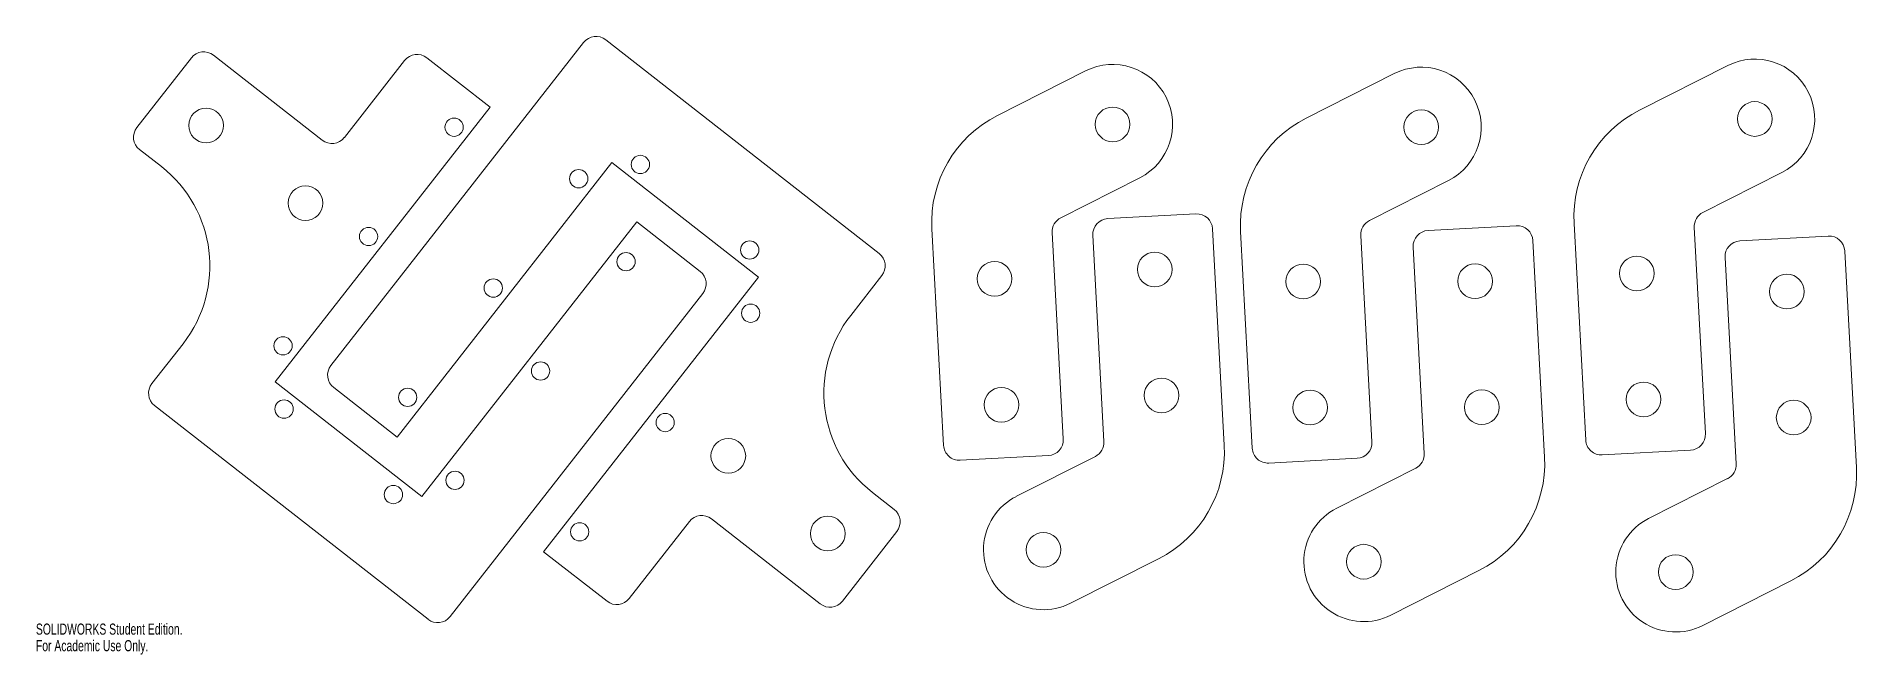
# Model space of a CAD drawing. Header units: millimetres. Extents: x 0 to 289, y 0 to 98.
import ezdxf

# ---------------------------------------------------------------- set-up
doc = ezdxf.new("R2010")
doc.units = ezdxf.units.MM
doc.styles.add('SLDTEXTSTYLE0', font='TXT', dxfattribs={"width": 0.7})

msp = doc.modelspace()

# ---------------------------------------------------------------- linework, layer by layer
at = {"color": 7, "linetype": 'Continuous', "lineweight": 15}
for p, q in [((46.76, 45.82), (86.81, 97.02)), ((90.32, 97.45), (133.64, 63.57)), ((16, 83.55), (24.63, 94.58)), ((28.14, 95.01), (45.37, 81.53)), ((48.88, 81.96), (58.43, 94.17)), ((61.94, 94.6), (71.98, 86.74)), ((152.4, 85.45), (166.36, 92.51)), ((254.17, 86.3), (268.14, 93.37)), ((201.32, 85.01), (215.28, 92.08)), ((71.98, 86.74), (37.94, 43.22)), ((19.88, 77.35), (16.43, 80.04)), ((91.27, 77.98), (57.24, 34.46)), ((114.51, 59.81), (91.27, 77.98)), ((174.94, 75.56), (162.43, 69.23)), ((223.86, 75.12), (211.35, 68.79)), ((276.72, 76.41), (264.21, 70.08)), ((169.88, 69.09), (183.86, 69.85)), ((61.18, 25.05), (95.22, 68.57)), ((95.22, 68.57), (105.26, 60.71)), ((143.85, 33.14), (142, 67.47)), ((161.06, 66.87), (162.82, 34.16)), ((169.28, 33.76), (167.51, 66.46)), ((186.49, 67.49), (188.34, 33.16)), ((192.77, 32.7), (190.92, 67.03)), ((209.98, 66.43), (211.75, 33.73)), ((220.64, 67.21), (234.62, 67.97)), ((245.63, 33.99), (243.78, 68.32)), ((262.84, 67.72), (264.6, 35.02)), ((220.05, 31.88), (218.28, 64.58)), ((237.25, 65.61), (239.11, 31.28)), ((270.07, 65.57), (284.05, 66.32)), ((286.68, 63.96), (288.53, 29.63)), ((269.47, 30.24), (267.71, 62.94)), ((80.47, 16.29), (114.51, 59.81)), ((134.07, 60.06), (129.14, 53.76)), ((105.69, 57.21), (65.65, 6)), ((18.39, 42.97), (23.31, 49.27)), ((37.94, 43.22), (61.18, 25.05)), ((57.24, 34.46), (47.19, 42.31)), ((62.14, 5.58), (18.81, 39.46)), ((262.24, 32.38), (248.26, 31.63)), ((160.46, 31.53), (146.48, 30.78)), ((155.4, 25.07), (167.91, 31.4)), ((209.38, 31.1), (195.41, 30.34)), ((206.17, 23.19), (218.68, 29.52)), ((255.6, 21.54), (268.11, 27.87)), ((132.57, 25.68), (136.02, 22.99)), ((103.57, 21.07), (94.02, 8.86)), ((124.32, 8.02), (107.08, 21.5)), ((136.45, 19.48), (127.83, 8.45)), ((90.52, 8.43), (80.47, 16.29)), ((177.94, 15.18), (163.98, 8.11)), ((228.71, 13.3), (214.75, 6.23)), ((278.14, 11.66), (264.17, 4.59))]:
    msp.add_line(p, q, dxfattribs=at)
for centre, radius in [((26.96, 83.87), 2.75), ((170.65, 84.04), 2.75), ((272.43, 84.89), 2.75), ((66.28, 83.59), 1.45), ((219.57, 83.6), 2.75), ((95.8, 77.68), 1.45), ((86.03, 75.42), 1.45), ((42.72, 71.55), 2.75), ((52.72, 66.26), 1.45), ((93.53, 62.27), 1.45), ((113.13, 64.12), 1.45), ((177.32, 61.04), 2.75), ((151.94, 59.56), 2.75), ((200.86, 59.12), 2.75), ((228.09, 59.16), 2.75), ((253.72, 60.41), 2.75), ((72.48, 58.09), 1.45), ((277.52, 57.52), 2.75), ((113.28, 54.1), 1.45), ((39.17, 48.93), 1.45), ((79.98, 44.94), 1.45), ((178.4, 41.07), 2.75), ((58.92, 40.76), 1.45), ((153.02, 39.58), 2.75), ((201.94, 39.15), 2.75), ((229.16, 39.19), 2.75), ((254.79, 40.44), 2.75), ((39.33, 38.9), 1.45), ((99.73, 36.77), 1.45), ((278.59, 37.55), 2.75), ((109.74, 31.48), 2.75), ((66.42, 27.61), 1.45), ((56.66, 25.35), 1.45), ((86.18, 19.44), 1.45), ((125.49, 19.16), 2.75), ((159.69, 16.59), 2.75), ((210.46, 14.71), 2.75), ((259.89, 13.07), 2.75)]:
    msp.add_circle(centre, radius, dxfattribs=at)
for centre, radius, start, end in [((26.6, 93.04), 2.5, 51.9711, 141.9711), ((88.78, 95.48), 2.5, 51.9711, 141.9711), ((60.4, 92.63), 2.5, 51.9711, 141.9711), ((170.65, 84.04), 9.5, 296.8395, 116.8395), ((219.57, 83.6), 9.5, 296.8395, 116.8395), ((272.43, 84.89), 9.5, 296.8395, 116.8395), ((160.97, 68.49), 19, 116.8395, 183.0864), ((209.9, 68.06), 19, 116.8395, 183.0864), ((262.75, 69.35), 19, 116.8395, 183.0864), ((17.97, 82.01), 2.5, 141.9711, 231.9711), ((46.91, 83.5), 2.5, 231.9711, 321.9711), ((7.56, 61.59), 20, 321.9711, 51.9711), ((183.99, 67.35), 2.5, 3.0864, 93.0864), ((265.33, 67.85), 2.5, 116.8395, 183.0864), ((163.56, 67), 2.5, 116.8395, 183.0864), ((170.01, 66.6), 2.5, 93.0864, 183.0864), ((212.48, 66.56), 2.5, 116.8395, 183.0864), ((220.78, 64.72), 2.5, 93.0864, 183.0864), ((234.76, 65.47), 2.5, 3.0864, 93.0864), ((132.1, 61.6), 2.5, 321.9711, 51.9711), ((270.21, 63.07), 2.5, 93.0864, 183.0864), ((284.19, 63.83), 2.5, 3.0864, 93.0864), ((103.72, 58.75), 2.5, 321.9711, 51.9711), ((144.89, 41.44), 20, 141.9711, 231.9711), ((48.73, 44.28), 2.5, 141.9711, 231.9711), ((20.35, 41.43), 2.5, 141.9711, 231.9711), ((262.1, 34.88), 2.5, 273.0864, 3.0864), ((146.35, 33.28), 2.5, 183.0864, 273.0864), ((160.33, 34.03), 2.5, 273.0864, 3.0864), ((166.78, 33.63), 2.5, 296.8395, 3.0864), ((169.36, 32.13), 19, 296.8395, 3.0864), ((195.27, 32.84), 2.5, 183.0864, 273.0864), ((209.25, 33.59), 2.5, 273.0864, 3.0864), ((217.55, 31.75), 2.5, 296.8395, 3.0864), ((248.12, 34.13), 2.5, 183.0864, 273.0864), ((220.13, 30.25), 19, 296.8395, 3.0864), ((266.98, 30.1), 2.5, 296.8395, 3.0864), ((269.56, 28.61), 19, 296.8395, 3.0864), ((159.69, 16.59), 9.5, 116.8395, 296.8395), ((210.46, 14.71), 9.5, 116.8395, 296.8395), ((105.54, 19.53), 2.5, 51.9711, 141.9711), ((134.48, 21.02), 2.5, 321.9711, 51.9711), ((259.89, 13.07), 9.5, 116.8395, 296.8395), ((92.06, 10.4), 2.5, 231.9711, 321.9711), ((63.68, 7.54), 2.5, 231.9711, 321.9711), ((125.86, 9.99), 2.5, 231.9711, 321.9711)]:
    msp.add_arc(centre, radius, start, end, dxfattribs=at)

# ---------------------------------------------------------------- texts
at = {"color": 7, "linetype": 'Continuous', "char_height": 1.7577, "attachment_point": 1, "style": 'SLDTEXTSTYLE0'}
for s, insert in [('SOLIDWORKS Student Edition.', (0, 4.9)), ('For Academic Use Only.', (0, 2.27))]:
    msp.add_mtext(s, dxfattribs=dict(at, insert=insert))

doc.saveas('drawing.dxf')
